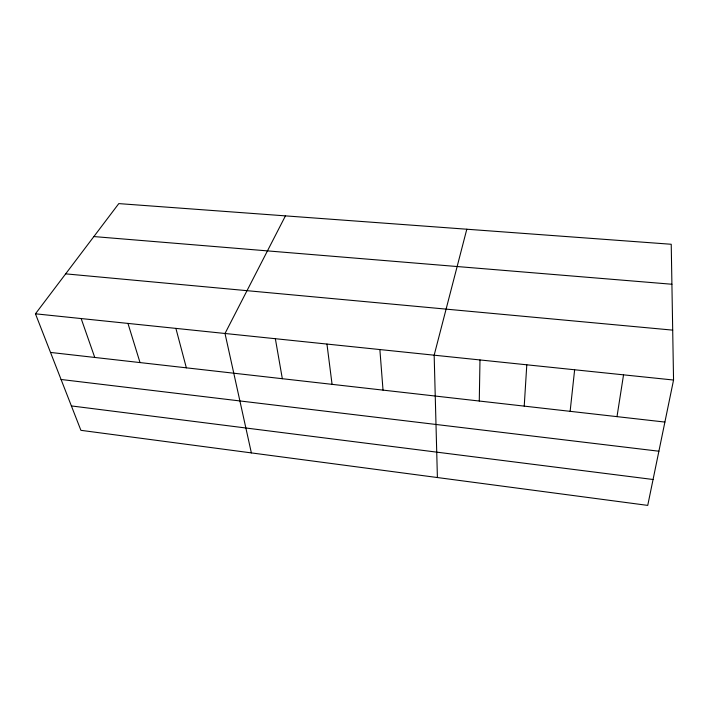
<?xml version="1.0" encoding="UTF-8"?>
<svg xmlns="http://www.w3.org/2000/svg" width="709" height="709" viewBox="0 0 709 709"><rect width="100%" height="100%" fill="white"/><g stroke="black" fill="none" stroke-linecap="round" stroke-linejoin="round"><path stroke-width="1.06" d="M479.275 401.037L479.984 359.942M524.226 406.124L526.796 364.798M570.125 411.326L574.636 369.77M616.998 416.644L623.539 374.839M673.55 380.033L647.734 505.393L80.906 430.328L35.45 313.812L118.793 203.607L671.228 244.268L673.55 380.033L35.45 313.812M466.806 229.22L434.165 355.191L437.4 477.538M285.443 215.873L225.01 333.487L251.367 452.9M93.872 236.567L671.91 284.247M65.662 273.86L672.699 330.128M50.516 352.435L664.891 422.068M61.063 379.483L658.891 451.216M71.387 405.929L653.06 479.497M81.154 318.554L94.758 357.451M127.957 323.41L140.028 362.583M175.894 328.391L186.352 367.829M275.349 338.707L282.333 378.712M326.955 344.06L332.069 384.349M379.873 349.555L383.028 390.127"/></g></svg>
